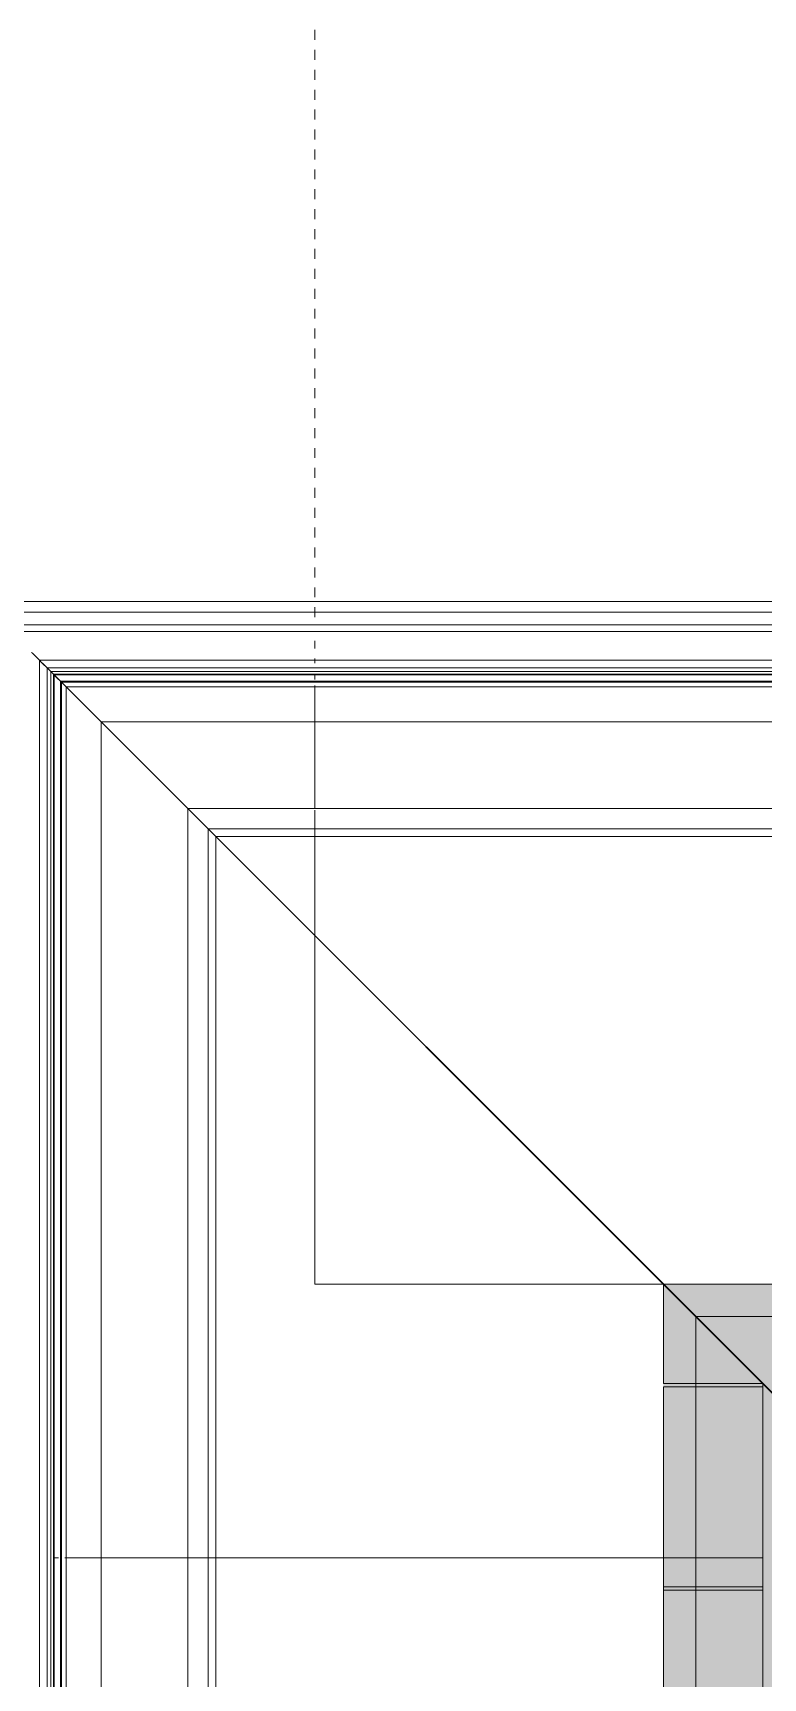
# Model space of a CAD drawing. Header units: inches. Extents: x -4218 to -1830, y 9757 to 12359.
# Drawn here: x -3410.51 to -3403.17, y 11246.18 to 11262.71 of the extents above; entities that cross this region are included whole.
import ezdxf

# ---------------------------------------------------------------- set-up
doc = ezdxf.new("R2010")
doc.units = ezdxf.units.IN
doc.header["$MEASUREMENT"] = 0
doc.linetypes.add('Dash 1_16_', pattern=[0.125, 0.0625, -0.0625])
for name, color, linetype, lineweight in [('A-FLOR-1', 192, 'Continuous', 9), ('A-FLOR-5', 253, 'Dash 1_16_', 9), ('A-FLOR-PATT-1', 9, 'Continuous', 9), ('A-ROOF-1', 253, 'Dash 1_16_', 9), ('A-ROOF-2', 254, 'Dash 1_16_', 9), ('A-ROOF-3', 7, 'Dash 1_16_', 9), ('A-ROOF-4', 10, 'Dash 1_16_', 9), ('A-WALL-1', 113, 'Continuous', 9)]:
    doc.layers.add(name, color=color, linetype=linetype, lineweight=lineweight)

# ---------------------------------------------------------------- blocks, each defined once
blk = doc.blocks.new('Basic Wall _ EXT - FIBER CEMENT - LARGE - ___-2505164-BACKGROUND - ROOF PLAN')
at = {"layer": 'A-WALL-1'}
for p, q in [((-3403.847, 11249.139), (-3404.174, 11249.139)), ((-3404.174, 11249.139), (-3403.847, 11249.139)), ((-3404.174, 11249.108), (-3403.847, 11249.108)), ((-3404.174, 11249.108), (-3403.847, 11249.108)), ((-3403.174, 11249.139), (-3403.847, 11249.139)), ((-3403.847, 11249.139), (-3403.174, 11249.139)), ((-3403.847, 11249.108), (-3403.174, 11249.108)), ((-3403.847, 11249.108), (-3403.174, 11249.108)), ((-3403.847, 11247.097), (-3404.174, 11247.097)), ((-3404.174, 11247.097), (-3403.847, 11247.097)), ((-3403.174, 11247.097), (-3403.845, 11247.097)), ((-3403.845, 11247.097), (-3403.174, 11247.097)), ((-3404.174, 11247.065), (-3403.847, 11247.065)), ((-3404.174, 11247.065), (-3403.847, 11247.065)), ((-3403.845, 11247.065), (-3403.174, 11247.065)), ((-3403.845, 11247.065), (-3403.174, 11247.065))]:
    blk.add_line(p, q, dxfattribs=at)
blk = doc.blocks.new('Basic Wall _ EXT - FIBER CEMENT - SMALL - ___-2145931-BACKGROUND - ROOF PLAN')
at = {"layer": 'A-WALL-1'}
for p, q in [((-3411.033, 11256.998), (-2077.533, 11256.998)), ((-3410.923, 11256.889), (-2077.423, 11256.889)), ((-3410.796, 11256.762), (-2077.296, 11256.762)), ((-3410.729, 11256.695), (-2077.229, 11256.695)), ((-3410.458, 11256.423), (-3410.413, 11256.378)), ((-3410.413, 11256.378), (-3410.458, 11256.423)), ((-3410.413, 11256.378), (-3410.458, 11256.423)), ((-3410.458, 11256.423), (-3410.413, 11256.378)), ((-2076.942, 11256.408), (-3410.442, 11256.408)), ((-3410.329, 11256.294), (-3410.363, 11256.329)), ((-3410.363, 11256.329), (-2076.863, 11256.329)), ((-3410.329, 11256.294), (-2076.829, 11256.294)), ((-3394.86, 11240.825), (-3410.301, 11256.266)), ((-3410.301, 11256.266), (-2076.801, 11256.266)), ((-3410.3, 11256.266), (-3410.295, 11256.26)), ((-3410.249, 11256.214), (-3410.296, 11256.262)), ((-3410.232, 11256.197), (-3410.296, 11256.261)), ((-3410.296, 11256.261), (-3410.232, 11256.197)), ((-3410.296, 11256.261), (-2076.796, 11256.261)), ((-2076.802, 11256.26), (-3410.295, 11256.26)), ((-3410.293, 11256.259), (-3394.939, 11240.904)), ((-3410.293, 11256.259), (-2076.793, 11256.259)), ((-3408.67, 11254.635), (-3410.232, 11256.197)), ((-3410.232, 11256.197), (-2076.732, 11256.197)), ((-3410.221, 11256.186), (-3410.174, 11256.14)), ((-3410.221, 11256.186), (-2076.721, 11256.186)), ((-3410.124, 11256.089), (-3410.188, 11256.154)), ((-3410.174, 11256.14), (-3408.748, 11254.714)), ((-3410.174, 11256.14), (-2076.674, 11256.14)), ((-3410.168, 11256.134), (-3410.124, 11256.089)), ((-2076.322, 11255.787), (-3409.822, 11255.787)), ((-3409.822, 11255.787), (-2076.322, 11255.787)), ((-2075.452, 11254.918), (-3408.952, 11254.918)), ((-3408.952, 11254.918), (-2075.452, 11254.918)), ((-3408.748, 11254.714), (-2075.248, 11254.714)), ((-3408.748, 11254.714), (-2075.248, 11254.714)), ((-3408.67, 11254.635), (-2075.17, 11254.635)), ((-3408.67, 11254.635), (-2075.17, 11254.635)), ((-3403.847, 11249.813), (-2070.347, 11249.813)), ((-3403.844, 11249.813), (-2070.347, 11249.813))]:
    blk.add_line(p, q, dxfattribs=at)
at = {"layer": 'A-WALL-1', "flags": 128}
for points in [[(-3410.301, 11256.266), (-3410.359, 11256.325), (-3410.413, 11256.378), (-3410.458, 11256.423), (-3410.492, 11256.458), (-3410.513, 11256.479), (-3410.521, 11256.486)], [(-3410.494, 11256.46), (-3410.466, 11256.431), (-3410.448, 11256.414), (-3410.442, 11256.408)], [(-3410.442, 11256.408), (-3410.437, 11256.403), (-3410.423, 11256.388), (-3410.399, 11256.365), (-3410.369, 11256.335), (-3410.333, 11256.299), (-3410.293, 11256.259)], [(-3410.374, 11256.339), (-3410.378, 11256.343), (-3410.39, 11256.356), (-3410.41, 11256.376)], [(-3410.3, 11256.266), (-3410.34, 11256.306), (-3410.365, 11256.331), (-3410.374, 11256.339)], [(-3410.343, 11256.309), (-3410.317, 11256.282), (-3410.3, 11256.266)], [(-3410.295, 11256.26), (-3410.289, 11256.255), (-3410.272, 11256.238), (-3410.245, 11256.21), (-3410.209, 11256.175), (-3410.168, 11256.134)]]:
    blk.add_lwpolyline(points, dxfattribs=at)
blk = doc.blocks.new('Basic Wall _ EXT - FIBER CEMENT - LARGE - ___-2162458-BACKGROUND - ROOF PLAN')
at = {"layer": 'A-WALL-1'}
for p, q in [((-3403.174, 11249.139), (-3403.174, 10849.643)), ((-3403.174, 10849.643), (-3403.174, 11249.139))]:
    blk.add_line(p, q, dxfattribs=at)
blk = doc.blocks.new('Basic Wall _ EXT - FIBER CEMENT - SMALL - ___-2145932-BACKGROUND - ROOF PLAN')
at = {"layer": 'A-WALL-1'}
for p, q in [((-3410.458, 11256.423), (-3410.413, 11256.378)), ((-3410.413, 11256.378), (-3410.458, 11256.423)), ((-3410.413, 11256.378), (-3410.458, 11256.423)), ((-3410.458, 11256.423), (-3410.413, 11256.378)), ((-3410.442, 11256.408), (-3410.442, 10842.371)), ((-3410.41, 11256.376), (-3410.39, 11256.356)), ((-3410.39, 11256.356), (-3410.378, 11256.343)), ((-3410.378, 11256.343), (-3410.374, 11256.339)), ((-3410.363, 11256.329), (-3410.329, 11256.294)), ((-3410.363, 10842.45), (-3410.363, 11256.329)), ((-3410.329, 10842.485), (-3410.329, 11256.294)), ((-3410.301, 11256.266), (-3394.86, 11240.825)), ((-3410.301, 10842.512), (-3410.301, 11256.266)), ((-3410.295, 11256.26), (-3410.3, 11256.266)), ((-3410.296, 11256.262), (-3410.249, 11256.214)), ((-3410.232, 11256.197), (-3410.296, 11256.261)), ((-3410.296, 11256.261), (-3410.232, 11256.197)), ((-3410.296, 10842.518), (-3410.296, 11256.261)), ((-3410.295, 11256.239), (-3410.295, 10842.518)), ((-3394.939, 11240.904), (-3410.293, 11256.259)), ((-3410.293, 10842.52), (-3410.293, 11256.259)), ((-3410.232, 11256.197), (-3408.67, 11254.635)), ((-3410.232, 10842.582), (-3410.232, 11256.197)), ((-3410.174, 11256.14), (-3410.221, 11256.186)), ((-3410.221, 10842.593), (-3410.221, 11256.186)), ((-3410.168, 11256.134), (-3410.209, 11256.175)), ((-3410.188, 11256.154), (-3410.124, 11256.089)), ((-3408.748, 11254.714), (-3410.174, 11256.14)), ((-3410.174, 10842.639), (-3410.174, 11256.14)), ((-3410.124, 11256.089), (-3410.168, 11256.134)), ((-3409.822, 11255.787), (-3409.822, 10842.991)), ((-3409.822, 10842.991), (-3409.822, 11255.787)), ((-3408.952, 11254.918), (-3408.952, 10843.861)), ((-3408.952, 10843.861), (-3408.952, 11254.918)), ((-3408.748, 10844.065), (-3408.748, 11254.714)), ((-3408.748, 10844.065), (-3408.748, 11254.714)), ((-3408.67, 10844.144), (-3408.67, 11254.635)), ((-3408.67, 10844.144), (-3408.67, 11254.635)), ((-3403.847, 10978.883), (-3403.847, 11249.813)), ((-3403.847, 10848.966), (-3403.847, 11249.813))]:
    blk.add_line(p, q, dxfattribs=at)
at = {"layer": 'A-WALL-1', "flags": 128}
for points in [[(-3410.521, 11256.486), (-3410.513, 11256.479), (-3410.492, 11256.458), (-3410.458, 11256.423), (-3410.413, 11256.378), (-3410.359, 11256.325), (-3410.301, 11256.266)], [(-3410.442, 11256.408), (-3410.448, 11256.414), (-3410.466, 11256.431), (-3410.494, 11256.46)], [(-3410.293, 11256.259), (-3410.333, 11256.299), (-3410.369, 11256.335), (-3410.399, 11256.365), (-3410.423, 11256.388), (-3410.437, 11256.403), (-3410.442, 11256.408)], [(-3410.374, 11256.339), (-3410.365, 11256.331), (-3410.34, 11256.306), (-3410.3, 11256.266)], [(-3410.3, 11256.266), (-3410.317, 11256.282), (-3410.343, 11256.309)], [(-3410.272, 11256.238), (-3410.289, 11256.255), (-3410.295, 11256.26)], [(-3410.209, 11256.175), (-3410.245, 11256.21), (-3410.272, 11256.238)]]:
    blk.add_lwpolyline(points, dxfattribs=at)

msp = doc.modelspace()

# ---------------------------------------------------------------- hatches: boundary and pattern name
at = {"layer": 'A-FLOR-PATT-1'}
h = msp.add_hatch(dxfattribs=at)
h.set_pattern_fill('FP_1', color=256, style=0, pattern_type=2)
h.set_pattern_definition([(0, (-3.762, 0), (15.359, 3.84), [1.267, -10.252, 1.267, -10.252, -61.438]), (0, (-3.762, 0), (15.359, 3.84), [-23.039, 1.267, -21.772, 1.267, -10.252, -26.879]), (0, (-3.762, 0), (15.359, 3.84), [-57.598, 1.267, -6.413, 1.267, -17.932]), (119.999, (1.998, 1.92), (-11.0053389, 11.3823423), [1.267, -10.253, 1.267, -10.253, -61.439]), (119.999, (1.998, 1.92), (-11.0053389, 11.3823423), [-23.04, 1.267, -21.773, 1.267, -10.253, -26.88]), (119.999, (1.998, 1.92), (-11.0053389, 11.3823423), [-57.599, 1.267, -6.413, 1.267, -17.933]), (240.001, (3.918, 9.6), (-4.3541968, -15.2222262), [1.267, -10.253, 1.267, -10.253, -61.439]), (240.001, (3.918, 9.6), (-4.3541968, -15.2222262), [-23.04, 1.267, -21.773, 1.267, -10.253, -26.88]), (240.001, (3.918, 9.6), (-4.3541968, -15.2222262), [-57.599, 1.267, -6.413, 1.267, -17.933])])
h.paths.add_polyline_path([(-3401.636, 10848.639), (-3400.174, 10848.639), (-3400.174, 10851.139), (-3367.524, 10851.171), (-3367.524, 10934.189), (-3249.924, 10934.189), (-3249.924, 11049.289), (-3400.174, 11049.289), (-3400.174, 11247.639), (-3401.424, 11247.667), (-3401.424, 11250.139), (-3404.174, 11250.139), (-3404.174, 11145.201), (-3403.174, 11145.201), (-3403.142, 11244.439), (-3402.749, 11244.439), (-3402.749, 11247.127), (-3401.174, 11247.127), (-3401.174, 11244.439), (-3400.674, 11244.439), (-3400.674, 11109.927), (-3401.049, 11109.927), (-3401.049, 11107.178), (-3404.174, 11107.177), (-3404.174, 10848.639), (-3401.873, 10848.639)], flags=0)
h.paths.add_polyline_path([(-3401.424, 10851.452), (-3402.749, 10851.452), (-3402.749, 10854.139), (-3403.174, 10854.139), (-3403.142, 11104.239), (-3402.749, 11104.239), (-3402.749, 11106.927), (-3401.174, 11106.927), (-3401.174, 11104.239), (-3400.674, 11104.239), (-3400.674, 10854.139), (-3401.174, 10854.139), (-3401.174, 10851.452), (-3401.424, 10851.452)], flags=0)
h.paths.add_polyline_path([(-3213.924, 10911.781), (-3019.524, 11005.575), (-3019.524, 11049.289), (-3213.924, 11049.289), (-3213.924, 10934.189)], flags=0)
h.paths.add_polyline_path([(-2983.524, 11022.944), (-2937.913, 11044.951), (-2938.501, 11045.804), (-2939.143, 11047.495), (-2939.36, 11049.289), (-2939.143, 11051.084), (-2938.501, 11052.775), (-2937.484, 11054.249), (-2952.116, 11061.289), (-2983.524, 11061.289), (-2983.524, 11049.71)], flags=0)
h.paths.add_polyline_path([(-3205.137, 11039.041), (-3206.172, 11039.177), (-3207.137, 11039.577), (-3207.966, 11040.212), (-3208.601, 11041.041), (-3209.001, 11042.005), (-3209.137, 11043.041), (-3209.001, 11044.076), (-3208.601, 11045.041), (-3207.966, 11045.869), (-3207.137, 11046.505), (-3206.172, 11046.904), (-3205.137, 11047.041), (-3204.102, 11046.904), (-3203.137, 11046.505), (-3202.309, 11045.869), (-3201.673, 11045.041), (-3201.273, 11044.076), (-3201.137, 11043.041), (-3201.273, 11042.005), (-3201.673, 11041.041), (-3202.309, 11040.212), (-3203.137, 11039.577), (-3204.102, 11039.177)], flags=0)

# ---------------------------------------------------------------- linework, layer by layer
at = {"layer": 'A-FLOR-1'}
for p, q in [((-3404.174, 11249.139), (-3404.174, 11250.139)), ((-3404.174, 11248.646), (-3404.174, 11249.108))]:
    msp.add_line(p, q, dxfattribs=at)
at = {"layer": 'A-FLOR-5'}
for p, q in [((-3404.174, 11247.389), (-3404.174, 11250.139)), ((-3404.174, 10848.642), (-3404.174, 11248.635))]:
    msp.add_line(p, q, dxfattribs=at)
at = {"layer": 'A-ROOF-1'}
for p, q in [((-3407.674, 11254.901), (-3407.674, 11253.641)), ((-3407.674, 11253.639), (-3407.674, 11250.139)), ((-3404.174, 11250.139), (-3407.674, 11250.139)), ((-2076.174, 11250.139), (-3404.171, 11250.139))]:
    msp.add_line(p, q, dxfattribs=at)
at = {"layer": 'A-ROOF-2'}
for p, q in [((-3407.674, 11256.601), (-3407.674, 11256.526)), ((-3407.674, 11256.423), (-3407.674, 11256.378)), ((-3407.674, 11256.261), (-3407.674, 11256.214)), ((-3407.674, 11256.154), (-3407.674, 11256.089))]:
    msp.add_line(p, q, dxfattribs=at)
at = {"layer": 'A-ROOF-3'}
msp.add_line((-3407.674, 11646.739), (-3407.674, 11256.767), dxfattribs=at)
at = {"layer": 'A-ROOF-4'}
msp.add_line((-3407.674, 11256.089), (-3407.674, 11254.918), dxfattribs=at)
at = {"layer": 'A-WALL-1'}
for p, q in [((-3410.299, 11256.264), (-2076.799, 11256.264)), ((-3410.299, 11256.264), (-3410.299, 10842.514)), ((-3407.674, 11256.214), (-3407.674, 11256.261)), ((-3407.674, 11256.089), (-3407.674, 11256.154)), ((-3407.674, 11254.918), (-3407.674, 11256.089)), ((-3407.674, 11253.641), (-3407.674, 11254.901)), ((-3407.674, 11250.139), (-3407.674, 11253.639)), ((-3407.674, 11250.139), (-3404.174, 11250.139)), ((-3404.171, 11250.139), (-2070.674, 11250.139)), ((-3404.174, 11248.635), (-3404.174, 10848.642)), ((-3410.296, 11247.389), (-3410.25, 11247.389)), ((-3410.188, 11247.389), (-3410.125, 11247.389)), ((-3410.124, 11247.389), (-3403.174, 11247.389)), ((-3403.174, 11145.201), (-3403.174, 11247.389))]:
    msp.add_line(p, q, dxfattribs=at)

# ---------------------------------------------------------------- block references
for name in ['Basic Wall _ EXT - FIBER CEMENT - SMALL - ___-2145931-BACKGROUND - ROOF PLAN', 'Basic Wall _ EXT - FIBER CEMENT - SMALL - ___-2145932-BACKGROUND - ROOF PLAN', 'Basic Wall _ EXT - FIBER CEMENT - LARGE - ___-2505164-BACKGROUND - ROOF PLAN', 'Basic Wall _ EXT - FIBER CEMENT - LARGE - ___-2162458-BACKGROUND - ROOF PLAN']:
    msp.add_blockref(name, (0, 0), dxfattribs=at)

doc.saveas('drawing.dxf')
